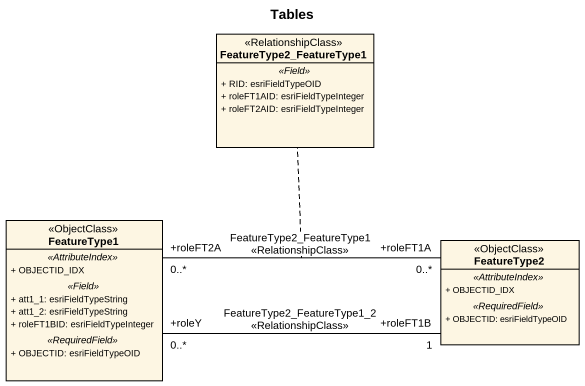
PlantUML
@startuml
title Tables
hide circle
hide empty members
skinparam classAttributeIconSize 0
class FeatureType2_FeatureType1 <<RelationshipClass>> {
  .. <<Field>> ..
  + RID: esriFieldTypeOID
  + roleFT1AID: esriFieldTypeInteger
  + roleFT2AID: esriFieldTypeInteger
}
class FeatureType1 <<ObjectClass>> {
  .. <<AttributeIndex>> ..
  + OBJECTID_IDX
  .. <<Field>> ..
  + att1_1: esriFieldTypeString
  + att1_2: esriFieldTypeString
  + roleFT1BID: esriFieldTypeInteger
  .. <<RequiredField>> ..
  + OBJECTID: esriFieldTypeOID
}
class FeatureType2 <<ObjectClass>> {
  .. <<AttributeIndex>> ..
  + OBJECTID_IDX
  .. <<RequiredField>> ..
  + OBJECTID: esriFieldTypeOID
}
FeatureType2 "+roleFT1A\n0..*" -left- "+roleFT2A\n0..*" FeatureType1 : FeatureType2_FeatureType1\n<<RelationshipClass>>
(FeatureType2, FeatureType1) .. FeatureType2_FeatureType1
FeatureType2 "+roleFT1B\n1" -left- "+roleY\n0..*" FeatureType1 : FeatureType2_FeatureType1_2\n<<RelationshipClass>>
@enduml
